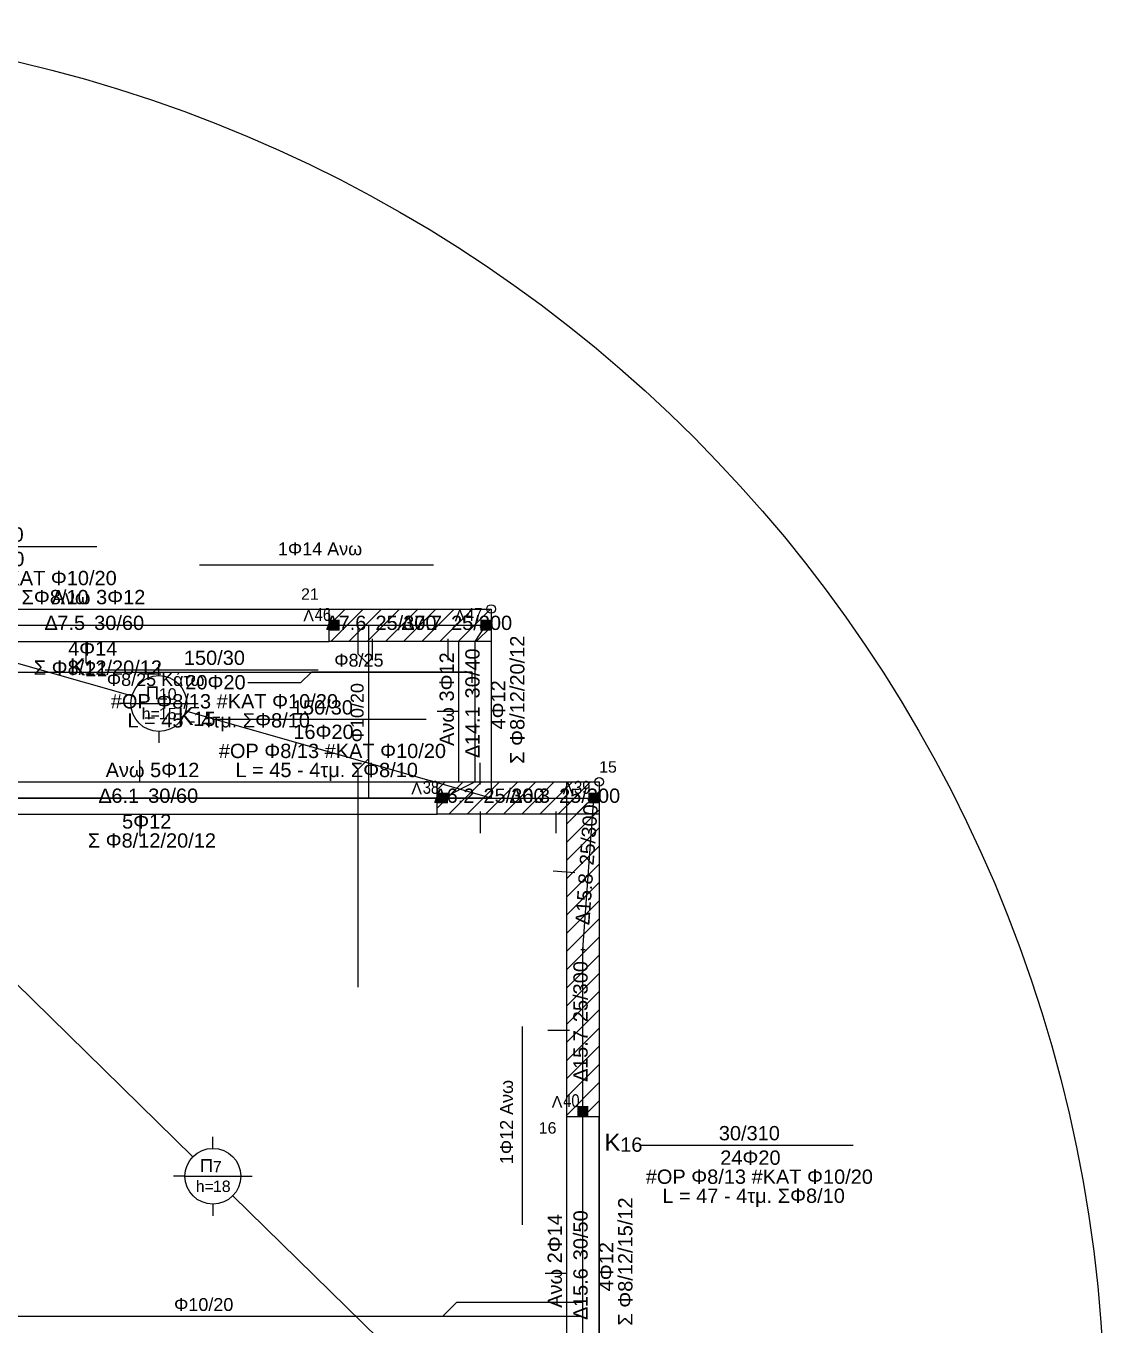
# Model space of a CAD drawing. Extents: x -5.6 to 20.4, y -25.1 to 0.9.
# Drawn here: x 10.4 to 20.38, y -11.14 to 0.9 of the extents above; entities that cross this region are included whole.
import ezdxf

# ---------------------------------------------------------------- set-up
doc = ezdxf.new("R2010")
doc.units = 0
doc.layers.get('0').update_dxf_attribs({"linetype": 'CONTINUOUS'})
for name, color, linetype in [('BEAM', 7, 'CONTINUOUS'), ('BEAM_NAME_BETON_UPPERSTRUCT', 3, 'CONTINUOUS'), ('BEAM_POLY_BETON_UPPERSTRUCT', 4, 'CONTINUOUS'), ('BEAM_PREFIX_NAME_BETON', 4, 'CONTINUOUS'), ('BEAM_STATIC_UPPERSTRUCT', 5, 'CONTINUOUS'), ('BEAMBAR', 7, 'CONTINUOUS'), ('BEAMBAR_LINE', 6, 'CONTINUOUS'), ('BEAMBAR_NAME', 3, 'CONTINUOUS'), ('COLUMN', 7, 'CONTINUOUS'), ('COLUMN_FILLING', 5, 'CONTINUOUS'), ('COLUMN_FIXED_POINT', 1, 'CONTINUOUS'), ('COLUMN_NAME_BETON', 3, 'CONTINUOUS'), ('COLUMN_POLY', 1, 'CONTINUOUS'), ('COLUMN_PREFIX_NAME_BETON', 4, 'CONTINUOUS'), ('FREENODE', 7, 'CONTINUOUS'), ('FREENODE_NAME', 5, 'CONTINUOUS'), ('FREENODE_POLY', 5, 'CONTINUOUS'), ('FREENODE_PREFIX_NAME', 3, 'CONTINUOUS'), ('SLAB', 7, 'CONTINUOUS'), ('SLAB_CENTER', 4, 'CONTINUOUS'), ('SLAB_NAME', 3, 'CONTINUOUS'), ('SLAB_POLY', 4, 'CONTINUOUS'), ('SLAB_PREFIX_NAME', 4, 'CONTINUOUS'), ('SLABBAR', 7, 'CONTINUOUS'), ('SLABBAR_LINE', 6, 'CONTINUOUS'), ('SLABBAR_NAME', 3, 'CONTINUOUS')]:
    doc.layers.add(name, color=color, linetype=linetype)
doc.styles.add('BEAM_NAME_BETON_UPPERSTRUCT', font='Arial.ttf')
doc.styles.add('BEAM_PREFIX_NAME_BETON', font='Arial.ttf')
doc.styles.add('BEAMBAR_NAME', font='Arial.ttf')
doc.styles.add('COLUMN_NAME_BETON', font='Arial.ttf')
doc.styles.add('COLUMN_PREFIX_NAME_BETON', font='Arial.ttf')
doc.styles.add('FREENODE_NAME', font='Arial Narrow.ttf')
doc.styles.add('FREENODE_PREFIX_NAME', font='Arial.ttf')
doc.styles.add('SLAB_NAME', font='Arial.ttf')
doc.styles.add('SLAB_PREFIX_NAME', font='Arial.ttf')
doc.styles.add('SLABBAR_NAME', font='Arial.ttf')
pattern_1 = [(45, (0, 0), (-0.168379802270047, 0.168379802270047), []), (45, (0.16837980294, 0), (-0.168379802270047, 0.168379802270047), [0, 0])]

# ---------------------------------------------------------------- blocks, each defined once
blk = doc.blocks.new('SLAB3')
at = {"layer": 'SLAB_CENTER'}
for p, q in [((8.55000000000006, -4.49999999999995), (11.3766754329945, -5.30433853784394)), ((11.625, -5.116817636519249), (11.625, -5.00987499999999)), ((11.3668176365193, -5.37499999999999), (11.259875, -5.37499999999999)), ((11.3668176365193, -5.37499999999999), (11.8831823634808, -5.37499999999999)), ((11.8831823634808, -5.37499999999999), (11.990125, -5.37499999999999)), ((14.7, -6.250000000000018), (11.8733245670055, -5.44566146215603)), ((11.625, -5.633182363480718), (11.625, -5.740124999999981))]:
    blk.add_line(p, q, dxfattribs=at)
blk.add_circle((11.625, -5.37499999999999), 0.258182363480739, dxfattribs=at)
at = {"layer": 'SLAB_POLY'}
for p, q in [((8.55000000000006, -4.49999999999995), (14.7, -4.49999999999995)), ((8.55000000000006, -6.250000000000018), (8.55000000000006, -4.49999999999995)), ((14.7, -4.49999999999995), (14.7, -6.250000000000018)), ((14.7, -6.250000000000018), (8.55000000000006, -6.250000000000018))]:
    blk.add_line(p, q, dxfattribs=at)
at = {"layer": 'SLAB_NAME', "char_height": 0.105833, "width": 0.4233330000000001, "attachment_point": 1, "style": 'SLAB_NAME'}
for s, insert in [('{\\f|b0|i0;10}', (11.625, -5.23388888888888)), ('{\\f|b0|i0;h=}', (11.46625, -5.41499999999999)), ('{\\f|b0|i0;15}', (11.625, -5.41499999999999))]:
    blk.add_mtext(s, dxfattribs=dict(at, insert=insert))
at = {"layer": 'SLAB_PREFIX_NAME', "insert": (11.5059375, -5.21624999999999), "char_height": 0.119063, "width": 0.3175, "attachment_point": 1, "style": 'SLAB_PREFIX_NAME'}
blk.add_mtext('{\\f|b0|i0;Π}', dxfattribs=at)
blk = doc.blocks.new('SLAB6')
at = {"layer": 'SLAB_CENTER'}
for p, q in [((8.55000000000006, -6.250000000000018), (11.9405125740751, -9.56938293965388)), ((12.125, -9.49181763651927), (12.125, -9.38487500000001)), ((11.8668176365193, -9.750000000000009), (11.759875, -9.750000000000009)), ((11.8668176365193, -9.750000000000009), (12.3831823634808, -9.750000000000009)), ((12.3831823634808, -9.750000000000009), (12.490125, -9.750000000000009)), ((15.7, -13.25), (12.309487425925, -9.93061706034614)), ((12.125, -10.0081823634807), (12.125, -10.115125))]:
    blk.add_line(p, q, dxfattribs=at)
blk.add_circle((12.125, -9.750000000000009), 0.258182363480737, dxfattribs=at)
at = {"layer": 'SLAB_POLY'}
for p, q in [((8.55000000000006, -6.250000000000018), (15.7, -6.250000000000018)), ((8.55000000000006, -13.25), (8.55000000000006, -6.250000000000018)), ((15.7, -6.250000000000018), (15.7, -13.25)), ((15.7, -13.25), (8.55000000000006, -13.25))]:
    blk.add_line(p, q, dxfattribs=at)
at = {"layer": 'SLAB_NAME', "char_height": 0.105833, "attachment_point": 1, "style": 'SLAB_NAME'}
for s, insert, width in [('{\\f|b0|i0;7}', (12.125, -9.60888888888891), 0.211667), ('{\\f|b0|i0;h=}', (11.96625, -9.790000000000019), 0.4233330000000001), ('{\\f|b0|i0;18}', (12.125, -9.790000000000019), 0.4233330000000001)]:
    blk.add_mtext(s, dxfattribs=dict(at, insert=insert, width=width))
at = {"layer": 'SLAB_PREFIX_NAME', "insert": (12.0059375, -9.591250000000018), "char_height": 0.119062, "width": 0.3175, "attachment_point": 1, "style": 'SLAB_PREFIX_NAME'}
blk.add_mtext('{\\f|b0|i0;Π}', dxfattribs=at)
blk = doc.blocks.new('COLUMN1')
at = {"layer": 'COLUMN_FILLING'}
h = blk.add_hatch(dxfattribs=at)
h.set_pattern_fill('SACNCR', color=256, scale=0.1, style=0)
h.set_pattern_definition(pattern_1)
h.paths.add_polyline_path([(13.2, -4.500000000000019), (14.7, -4.500000000000019), (14.7, -4.800000000000019), (13.2, -4.800000000000019)])
at = {"layer": 'COLUMN_FIXED_POINT'}
blk.add_circle((14.7, -4.500000000000019), 0.0399999999999991, dxfattribs=at)
at = {"layer": 'COLUMN_POLY'}
for p, q in [((13.2, -4.500000000000019), (14.7, -4.500000000000019)), ((13.2, -4.800000000000019), (13.2, -4.500000000000019)), ((14.7, -4.500000000000019), (14.7, -4.800000000000019)), ((13.93, -4.65000000000003), (13.97, -4.65000000000003)), ((13.95, -4.63000000000003), (13.95, -4.67000000000003)), ((14.7, -4.800000000000019), (13.2, -4.800000000000019))]:
    blk.add_line(p, q, dxfattribs=at)
at = {"layer": 'COLUMN_NAME_BETON', "insert": (12.94125, -4.30888888888892), "char_height": 0.105833, "width": 0.4233330000000001, "attachment_point": 1, "style": 'COLUMN_NAME_BETON'}
blk.add_mtext('{\\f|b0|i0;21}', dxfattribs=at)
blk = doc.blocks.new('COLUMN_TEXT1')
at = {"layer": 'COLUMN_NAME_BETON'}
blk.add_line((11.1288541666667, -5.0616666666667), (13.1, -5.0616666666667), dxfattribs=at)
at = {"layer": 'COLUMN_NAME_BETON', "char_height": 0.132292, "attachment_point": 1, "style": 'COLUMN_NAME_BETON'}
for s, insert, width in [('{\\f|b0|i0;150/30}', (11.8564583333333, -4.885277777777809), 1.375829999999999), ('{\\f|b0|i0;21}', (10.9436458333333, -4.991111111111139), 0.4938890000000001), ('{\\f|b0|i0;20Φ20}', (11.8696875, -5.1116666666667), 1.305279999999999), ('{\\f|b0|i0; #ΟΡ Φ8/13 #ΚΑΤ Φ10/20}', (11.1288541666667, -5.288055555555589), 5.25639), ('{\\f|b0|i0;L = 45 - 4τμ. ΣΦ8/10}', (11.33390625, -5.464444444444479), 4.16278)]:
    blk.add_mtext(s, dxfattribs=dict(at, insert=insert, width=width))
at = {"layer": 'COLUMN_PREFIX_NAME_BETON', "insert": (10.798125, -4.95583333333336), "char_height": 0.15875, "width": 0.388056, "attachment_point": 1, "style": 'COLUMN_PREFIX_NAME_BETON'}
blk.add_mtext('{\\f|b0|i0;K}', dxfattribs=at)
blk = doc.blocks.new('COLUMN_TEXT2')
at = {"layer": 'COLUMN_NAME_BETON'}
blk.add_line((9.08072916666667, -3.920833333333339), (11.051875, -3.920833333333339), dxfattribs=at)
at = {"layer": 'COLUMN_NAME_BETON', "char_height": 0.132292, "attachment_point": 1, "style": 'COLUMN_NAME_BETON'}
for s, insert, width in [('{\\f|b0|i0;20}', (8.89552083333333, -3.850277777777789), 0.4938890000000001), ('{\\f|b0|i0;30/190}', (9.80833333333333, -3.74444444444445), 1.375829999999999), ('{\\f|b0|i0;20Φ20}', (9.8215625, -3.970833333333339), 1.305279999999999), ('{\\f|b0|i0; #ΟΡ Φ8/13 #ΚΑΤ Φ10/20}', (9.08072916666667, -4.14722222222223), 5.25639), ('{\\f|b0|i0;L = 45 - 4τμ. ΣΦ8/10}', (9.28578125, -4.323611111111119), 4.16278)]:
    blk.add_mtext(s, dxfattribs=dict(at, insert=insert, width=width))
at = {"layer": 'COLUMN_PREFIX_NAME_BETON', "insert": (8.75, -3.815000000000009), "char_height": 0.15875, "width": 0.388056, "attachment_point": 1, "style": 'COLUMN_PREFIX_NAME_BETON'}
blk.add_mtext('{\\f|b0|i0;K}', dxfattribs=at)
blk = doc.blocks.new('COLUMN6')
at = {"layer": 'COLUMN_FILLING'}
h = blk.add_hatch(dxfattribs=at)
h.set_pattern_fill('SACNCR', color=256, scale=0.1, style=0)
h.set_pattern_definition(pattern_1)
h.paths.add_polyline_path([(15.4, -6.100000000000019), (15.7, -6.100000000000019), (15.7, -9.200000000000019), (15.4, -9.200000000000019)])
at = {"layer": 'COLUMN_FIXED_POINT'}
blk.add_circle((15.7, -6.100000000000019), 0.0399999999999991, dxfattribs=at)
at = {"layer": 'COLUMN_POLY'}
for p, q in [((15.4, -6.100000000000019), (15.7, -6.100000000000019)), ((15.4, -9.200000000000019), (15.4, -6.100000000000019)), ((15.7, -6.100000000000019), (15.7, -9.200000000000019)), ((15.53, -7.650000000000019), (15.57, -7.650000000000019)), ((15.55, -7.630000000000019), (15.55, -7.670000000000019)), ((15.7, -9.200000000000019), (15.4, -9.200000000000019))]:
    blk.add_line(p, q, dxfattribs=at)
at = {"layer": 'COLUMN_NAME_BETON', "insert": (15.14125, -9.25000000000002), "char_height": 0.105833, "width": 0.4233330000000001, "attachment_point": 1, "style": 'COLUMN_NAME_BETON'}
blk.add_mtext('{\\f|b0|i0;16}', dxfattribs=at)
blk = doc.blocks.new('COLUMN_TEXT6')
at = {"layer": 'COLUMN_NAME_BETON'}
blk.add_line((16.0807291666667, -9.461666666666689), (18.051875, -9.461666666666689), dxfattribs=at)
at = {"layer": 'COLUMN_NAME_BETON', "char_height": 0.132292, "attachment_point": 1, "style": 'COLUMN_NAME_BETON'}
for s, insert, width in [('{\\f|b0|i0;30/310}', (16.8083333333333, -9.2852777777778), 1.375829999999999), ('{\\f|b0|i0;16}', (15.8955208333333, -9.391111111111131), 0.4938890000000001), ('{\\f|b0|i0;24Φ20}', (16.8215625, -9.51166666666669), 1.305279999999999), ('{\\f|b0|i0; #ΟΡ Φ8/13 #ΚΑΤ Φ10/20}', (16.0807291666667, -9.68805555555558), 5.25639), ('{\\f|b0|i0;L = 47 - 4τμ. ΣΦ8/10}', (16.28578125, -9.86444444444446), 4.16278)]:
    blk.add_mtext(s, dxfattribs=dict(at, insert=insert, width=width))
at = {"layer": 'COLUMN_PREFIX_NAME_BETON', "insert": (15.75, -9.355833333333347), "char_height": 0.15875, "width": 0.388056, "attachment_point": 1, "style": 'COLUMN_PREFIX_NAME_BETON'}
blk.add_mtext('{\\f|b0|i0;K}', dxfattribs=at)
blk = doc.blocks.new('COLUMN7')
at = {"layer": 'COLUMN_FILLING'}
h = blk.add_hatch(dxfattribs=at)
h.set_pattern_fill('SACNCR', color=256, scale=0.1, style=0)
h.set_pattern_definition(pattern_1)
h.paths.add_polyline_path([(14.2000000000003, -6.100000000000009), (15.7000000000003, -6.100000000000009), (15.7000000000003, -6.400000000000009), (14.2000000000003, -6.400000000000009)])
at = {"layer": 'COLUMN_FIXED_POINT'}
blk.add_circle((15.7000000000003, -6.100000000000009), 0.0399999999999991, dxfattribs=at)
at = {"layer": 'COLUMN_POLY'}
for p, q in [((14.2000000000003, -6.100000000000009), (15.7000000000003, -6.100000000000009)), ((14.2000000000003, -6.400000000000009), (14.2000000000003, -6.100000000000009)), ((15.7000000000003, -6.100000000000009), (15.7000000000003, -6.400000000000009)), ((14.9300000000003, -6.250000000000018), (14.9700000000003, -6.250000000000018)), ((14.9500000000003, -6.230000000000019), (14.9500000000003, -6.270000000000019)), ((15.7000000000003, -6.400000000000009), (14.2000000000003, -6.400000000000009))]:
    blk.add_line(p, q, dxfattribs=at)
at = {"layer": 'COLUMN_NAME_BETON', "insert": (15.7000000000003, -5.9088888888889), "char_height": 0.105833, "width": 0.4233330000000001, "attachment_point": 1, "style": 'COLUMN_NAME_BETON'}
blk.add_mtext('{\\f|b0|i0;15}', dxfattribs=at)
blk = doc.blocks.new('COLUMN_TEXT7')
at = {"layer": 'COLUMN_NAME_BETON'}
blk.add_line((12.128854166667, -5.520833333333339), (14.1000000000003, -5.520833333333339), dxfattribs=at)
at = {"layer": 'COLUMN_NAME_BETON', "char_height": 0.132292, "attachment_point": 1, "style": 'COLUMN_NAME_BETON'}
for s, insert, width in [('{\\f|b0|i0;150/30}', (12.8564583333336, -5.34444444444446), 1.375829999999999), ('{\\f|b0|i0;15}', (11.9436458333336, -5.450277777777789), 0.4938890000000001), ('{\\f|b0|i0;16Φ20}', (12.8696875000003, -5.570833333333339), 1.305279999999999), ('{\\f|b0|i0; #ΟΡ Φ8/13 #ΚΑΤ Φ10/20}', (12.128854166667, -5.74722222222223), 5.25639), ('{\\f|b0|i0;L = 45 - 4τμ. ΣΦ8/10}', (12.3339062500003, -5.923611111111119), 4.16278)]:
    blk.add_mtext(s, dxfattribs=dict(at, insert=insert, width=width))
at = {"layer": 'COLUMN_PREFIX_NAME_BETON', "insert": (11.7981250000003, -5.415000000000009), "char_height": 0.15875, "width": 0.388056, "attachment_point": 1, "style": 'COLUMN_PREFIX_NAME_BETON'}
blk.add_mtext('{\\f|b0|i0;K}', dxfattribs=at)
blk = doc.blocks.new('BEAM3')
at = {"layer": 'BEAM_POLY_BETON_UPPERSTRUCT'}
blk.add_line((15.4753176625213, -6.941094118751499), (15.2758259225552, -6.92684470875388), dxfattribs=at)
at = {"layer": 'BEAM_STATIC_UPPERSTRUCT'}
blk.add_line((15.55, -7.650000000000019), (15.6500000000003, -6.250000000000009), dxfattribs=at)
blk = doc.blocks.new('BEAM_TEXT3')
at = {"layer": 'BEAM_NAME_BETON_UPPERSTRUCT', "char_height": 0.132292, "attachment_point": 1, "rotation": 85.914, "style": 'BEAM_NAME_BETON_UPPERSTRUCT'}
for s, insert, width in [('{\\f|b0|i0;  25/300}', (15.5101446059147, -6.97010750077437), 1.658059999999999), ('{\\f|b0|i0;15.8}', (15.4865811284446, -7.2999961853538), 0.881944)]:
    blk.add_mtext(s, dxfattribs=dict(at, insert=insert, width=width))
at = {"layer": 'BEAM_PREFIX_NAME_BETON', "insert": (15.4780982765554, -7.4187561118024), "char_height": 0.132292, "width": 0.3175, "attachment_point": 1, "rotation": 85.914, "style": 'BEAM_PREFIX_NAME_BETON'}
blk.add_mtext('{\\f|b0|i0;Δ}', dxfattribs=at)
blk = doc.blocks.new('BEAM4')
at = {"layer": 'BEAM_POLY_BETON_UPPERSTRUCT'}
blk.add_line((15.425, -8.400000000000018), (15.225, -8.400000000000018), dxfattribs=at)
at = {"layer": 'BEAM_STATIC_UPPERSTRUCT'}
blk.add_line((15.55, -9.150000000000018), (15.55, -7.650000000000019), dxfattribs=at)
blk = doc.blocks.new('BEAM_TEXT4')
at = {"layer": 'BEAM_NAME_BETON_UPPERSTRUCT', "char_height": 0.132292, "attachment_point": 1, "rotation": 90.00000000000001, "style": 'BEAM_NAME_BETON_UPPERSTRUCT'}
for s, insert, width in [('{\\f|b0|i0;  25/300}', (15.4618055555556, -8.426458333333349), 1.658059999999999), ('{\\f|b0|i0;15.7}', (15.4618055555556, -8.757187500000018), 0.881944)]:
    blk.add_mtext(s, dxfattribs=dict(at, insert=insert, width=width))
at = {"layer": 'BEAM_PREFIX_NAME_BETON', "insert": (15.4618055555556, -8.876250000000018), "char_height": 0.132292, "width": 0.3175, "attachment_point": 1, "rotation": 90.00000000000001, "style": 'BEAM_PREFIX_NAME_BETON'}
blk.add_mtext('{\\f|b0|i0;Δ}', dxfattribs=at)
blk = doc.blocks.new('BEAM5')
at = {"layer": 'BEAM_POLY_BETON_UPPERSTRUCT'}
for p, q in [((15.4000000000003, -12.1), (15.4000000000003, -9.200000000000019)), ((15.7000000000003, -12.1), (15.7000000000003, -9.200000000000019)), ((15.4000000000003, -10.65), (15.2000000000003, -10.65))]:
    blk.add_line(p, q, dxfattribs=at)
at = {"layer": 'BEAM_STATIC_UPPERSTRUCT'}
for p, q in [((15.55, -9.150000000000018), (15.55, -9.200000000000019)), ((15.55, -12.1), (15.55, -9.200000000000019)), ((15.55, -12.15), (15.55, -12.1))]:
    blk.add_line(p, q, dxfattribs=at)
blk = doc.blocks.new('BEAM_TEXT5')
at = {"layer": 'BEAM_NAME_BETON_UPPERSTRUCT', "char_height": 0.132292, "attachment_point": 1, "rotation": 90.00000000000001, "style": 'BEAM_NAME_BETON_UPPERSTRUCT'}
for s, insert, width in [('{\\f|b0|i0;Σ Φ8/12/15/12}', (15.8763888888892, -11.1328645833333), 2.89278), ('{\\f|b0|i0;Ανω 2Φ14}', (15.2236111111114, -10.9675), 2.010829999999999), ('{\\f|b0|i0;  30/50}', (15.4618055555559, -10.63015625), 1.41111), ('{\\f|b0|i0;4Φ12 }', (15.7000000000003, -10.8153645833333), 1.19944), ('{\\f|b0|i0;15.6}', (15.4618055555559, -10.9608854166667), 0.881944)]:
    blk.add_mtext(s, dxfattribs=dict(at, insert=insert, width=width))
at = {"layer": 'BEAM_PREFIX_NAME_BETON', "insert": (15.4618055555559, -11.0799479166667), "char_height": 0.132292, "width": 0.3175, "attachment_point": 1, "rotation": 90.00000000000001, "style": 'BEAM_PREFIX_NAME_BETON'}
blk.add_mtext('{\\f|b0|i0;Δ}', dxfattribs=at)
blk = doc.blocks.new('BEAM11')
at = {"layer": 'BEAM_POLY_BETON_UPPERSTRUCT'}
for p, q in [((14.4, -4.800000000000019), (14.4, -6.100000000000009)), ((14.7, -4.800000000000019), (14.7, -6.100000000000009)), ((14.4, -5.450000000000018), (14.2, -5.450000000000018))]:
    blk.add_line(p, q, dxfattribs=at)
at = {"layer": 'BEAM_STATIC_UPPERSTRUCT'}
for p, q in [((14.65, -4.65000000000003), (14.55, -4.80000000000003)), ((14.55, -4.80000000000003), (14.5500000000003, -6.100000000000009)), ((14.2500000000003, -6.250000000000009), (14.5500000000003, -6.100000000000009))]:
    blk.add_line(p, q, dxfattribs=at)
blk = doc.blocks.new('BEAM_TEXT11')
at = {"layer": 'BEAM_NAME_BETON_UPPERSTRUCT', "char_height": 0.132292, "attachment_point": 1, "rotation": 90.00000000000001, "style": 'BEAM_NAME_BETON_UPPERSTRUCT'}
for s, insert, width in [('{\\f|b0|i0;Σ Φ8/12/20/12}', (14.8763888888889, -5.932864583333349), 2.89278), ('{\\f|b0|i0;Ανω 3Φ12}', (14.2236111111111, -5.767500000000018), 2.010829999999999), ('{\\f|b0|i0;  30/40}', (14.46180555555559, -5.430156250000019), 1.41111), ('{\\f|b0|i0;4Φ12 }', (14.7, -5.615364583333349), 1.19944), ('{\\f|b0|i0;14.1}', (14.46180555555559, -5.76088541666669), 0.881944)]:
    blk.add_mtext(s, dxfattribs=dict(at, insert=insert, width=width))
at = {"layer": 'BEAM_PREFIX_NAME_BETON', "insert": (14.46180555555559, -5.879947916666689), "char_height": 0.132292, "width": 0.3175, "attachment_point": 1, "rotation": 90.00000000000001, "style": 'BEAM_PREFIX_NAME_BETON'}
blk.add_mtext('{\\f|b0|i0;Δ}', dxfattribs=at)
blk = doc.blocks.new('BEAM30')
at = {"layer": 'BEAM_POLY_BETON_UPPERSTRUCT'}
blk.add_line((14.3, -4.77500000000003), (14.3, -4.97500000000003), dxfattribs=at)
at = {"layer": 'BEAM_STATIC_UPPERSTRUCT'}
blk.add_line((13.95, -4.65000000000003), (14.65, -4.65000000000003), dxfattribs=at)
blk = doc.blocks.new('BEAM_TEXT30')
at = {"layer": 'BEAM_NAME_BETON_UPPERSTRUCT', "char_height": 0.132292, "attachment_point": 1, "style": 'BEAM_NAME_BETON_UPPERSTRUCT'}
for s, insert, width in [('{\\f|b0|i0;7.7}', (13.9891145833333, -4.561805555555589), 0.635), ('{\\f|b0|i0;  25/300}', (14.2272395833333, -4.561805555555589), 1.658059999999999)]:
    blk.add_mtext(s, dxfattribs=dict(at, insert=insert, width=width))
at = {"layer": 'BEAM_PREFIX_NAME_BETON', "insert": (13.8700520833333, -4.561805555555589), "char_height": 0.132292, "width": 0.3175, "attachment_point": 1, "style": 'BEAM_PREFIX_NAME_BETON'}
blk.add_mtext('{\\f|b0|i0;Δ}', dxfattribs=at)
blk = doc.blocks.new('BEAM31')
at = {"layer": 'BEAM_POLY_BETON_UPPERSTRUCT'}
blk.add_line((13.6, -4.77500000000003), (13.6, -4.97500000000003), dxfattribs=at)
at = {"layer": 'BEAM_STATIC_UPPERSTRUCT'}
blk.add_line((13.25, -4.65000000000003), (13.95, -4.65000000000003), dxfattribs=at)
blk = doc.blocks.new('BEAM_TEXT31')
at = {"layer": 'BEAM_NAME_BETON_UPPERSTRUCT', "char_height": 0.132292, "attachment_point": 1, "style": 'BEAM_NAME_BETON_UPPERSTRUCT'}
for s, insert, width in [('{\\f|b0|i0;7.6}', (13.2891145833333, -4.561805555555589), 0.635), ('{\\f|b0|i0;  25/300}', (13.5272395833333, -4.561805555555589), 1.658059999999999)]:
    blk.add_mtext(s, dxfattribs=dict(at, insert=insert, width=width))
at = {"layer": 'BEAM_PREFIX_NAME_BETON', "insert": (13.1700520833333, -4.561805555555589), "char_height": 0.132292, "width": 0.3175, "attachment_point": 1, "style": 'BEAM_PREFIX_NAME_BETON'}
blk.add_mtext('{\\f|b0|i0;Δ}', dxfattribs=at)
blk = doc.blocks.new('BEAM32')
at = {"layer": 'BEAM_POLY_BETON_UPPERSTRUCT'}
for p, q in [((8.7, -4.49999999999995), (13.2, -4.49999999999995)), ((8.7, -4.79999999999995), (13.2, -4.79999999999995)), ((10.95, -4.79999999999995), (10.95, -4.99999999999995))]:
    blk.add_line(p, q, dxfattribs=at)
at = {"layer": 'BEAM_STATIC_UPPERSTRUCT'}
for p, q in [((8.65, -4.650000000000009), (8.7, -4.650000000000009)), ((8.7, -4.650000000000009), (13.2, -4.65000000000003)), ((13.25, -4.65000000000003), (13.2, -4.65000000000003))]:
    blk.add_line(p, q, dxfattribs=at)
blk = doc.blocks.new('BEAM_TEXT32')
at = {"layer": 'BEAM_NAME_BETON_UPPERSTRUCT', "char_height": 0.132292, "attachment_point": 1, "style": 'BEAM_NAME_BETON_UPPERSTRUCT'}
for s, insert, width in [('{\\f|b0|i0;Ανω 3Φ12}', (10.6325, -4.323611111111059), 2.010829999999999), ('{\\f|b0|i0;7.5}', (10.6854166666667, -4.561805555555509), 0.635), ('{\\f|b0|i0;  30/60}', (10.9235416666667, -4.561805555555509), 1.41111), ('{\\f|b0|i0;4Φ14 }', (10.7846354166667, -4.79999999999995), 1.19944), ('{\\f|b0|i0;Σ Φ8/12/20/12}', (10.4671354166667, -4.976388888888839), 2.89278)]:
    blk.add_mtext(s, dxfattribs=dict(at, insert=insert, width=width))
at = {"layer": 'BEAM_PREFIX_NAME_BETON', "insert": (10.5663541666667, -4.561805555555509), "char_height": 0.132292, "width": 0.3175, "attachment_point": 1, "style": 'BEAM_PREFIX_NAME_BETON'}
blk.add_mtext('{\\f|b0|i0;Δ}', dxfattribs=at)
blk = doc.blocks.new('BEAM37')
at = {"layer": 'BEAM_POLY_BETON_UPPERSTRUCT'}
blk.add_line((15.3000000000003, -6.375000000000018), (15.3000000000003, -6.575000000000018), dxfattribs=at)
at = {"layer": 'BEAM_STATIC_UPPERSTRUCT'}
blk.add_line((14.9500000000003, -6.250000000000018), (15.6500000000003, -6.250000000000009), dxfattribs=at)
blk = doc.blocks.new('BEAM_TEXT37')
at = {"layer": 'BEAM_NAME_BETON_UPPERSTRUCT', "char_height": 0.132292, "attachment_point": 1, "style": 'BEAM_NAME_BETON_UPPERSTRUCT'}
for s, insert, width in [('{\\f|b0|i0;6.3}', (14.9891145833336, -6.161805555555569), 0.635), ('{\\f|b0|i0;  25/300}', (15.2272395833336, -6.161805555555569), 1.658059999999999)]:
    blk.add_mtext(s, dxfattribs=dict(at, insert=insert, width=width))
at = {"layer": 'BEAM_PREFIX_NAME_BETON', "insert": (14.8700520833336, -6.161805555555569), "char_height": 0.132292, "width": 0.3175, "attachment_point": 1, "style": 'BEAM_PREFIX_NAME_BETON'}
blk.add_mtext('{\\f|b0|i0;Δ}', dxfattribs=at)
blk = doc.blocks.new('BEAM38')
at = {"layer": 'BEAM_POLY_BETON_UPPERSTRUCT'}
for p, q in [((14.6000000000003, -6.125000000000018), (14.6000000000003, -5.925000000000009)), ((14.6000000000003, -6.375000000000018), (14.6000000000003, -6.575000000000018))]:
    blk.add_line(p, q, dxfattribs=at)
at = {"layer": 'BEAM_STATIC_UPPERSTRUCT'}
blk.add_line((14.2500000000003, -6.250000000000009), (14.9500000000003, -6.250000000000018), dxfattribs=at)
blk = doc.blocks.new('BEAM_TEXT38')
at = {"layer": 'BEAM_NAME_BETON_UPPERSTRUCT', "char_height": 0.132292, "attachment_point": 1, "style": 'BEAM_NAME_BETON_UPPERSTRUCT'}
for s, insert, width in [('{\\f|b0|i0;6.2}', (14.2891145833336, -6.161805555555569), 0.635), ('{\\f|b0|i0;  25/300}', (14.5272395833336, -6.161805555555569), 1.658059999999999)]:
    blk.add_mtext(s, dxfattribs=dict(at, insert=insert, width=width))
at = {"layer": 'BEAM_PREFIX_NAME_BETON', "insert": (14.1700520833336, -6.161805555555569), "char_height": 0.132292, "width": 0.3175, "attachment_point": 1, "style": 'BEAM_PREFIX_NAME_BETON'}
blk.add_mtext('{\\f|b0|i0;Δ}', dxfattribs=at)
blk = doc.blocks.new('BEAM39')
at = {"layer": 'BEAM_POLY_BETON_UPPERSTRUCT'}
for p, q in [((11.4500000000001, -6.100000000000009), (11.4500000000001, -5.900000000000009)), ((8.7, -6.100000000000009), (14.2000000000003, -6.100000000000009)), ((8.7, -6.400000000000009), (14.2000000000003, -6.400000000000009)), ((11.4500000000001, -6.400000000000009), (11.4500000000001, -6.600000000000009))]:
    blk.add_line(p, q, dxfattribs=at)
at = {"layer": 'BEAM_STATIC_UPPERSTRUCT'}
for p, q in [((8.55, -6.350000000000009), (8.7, -6.250000000000009)), ((8.7, -6.250000000000009), (14.2000000000003, -6.250000000000009)), ((14.2500000000003, -6.250000000000009), (14.2000000000003, -6.250000000000009))]:
    blk.add_line(p, q, dxfattribs=at)
blk = doc.blocks.new('BEAM_TEXT39')
at = {"layer": 'BEAM_NAME_BETON_UPPERSTRUCT', "char_height": 0.132292, "attachment_point": 1, "style": 'BEAM_NAME_BETON_UPPERSTRUCT'}
for s, insert, width in [('{\\f|b0|i0;Ανω 5Φ12}', (11.1325000000001, -5.923611111111119), 2.010829999999999), ('{\\f|b0|i0;6.1}', (11.1854166666668, -6.161805555555569), 0.635), ('{\\f|b0|i0;  30/60}', (11.4235416666668, -6.161805555555569), 1.41111), ('{\\f|b0|i0;5Φ12 }', (11.2846354166668, -6.400000000000009), 1.19944), ('{\\f|b0|i0;Σ Φ8/12/20/12}', (10.9671354166668, -6.576388888888899), 2.89278)]:
    blk.add_mtext(s, dxfattribs=dict(at, insert=insert, width=width))
at = {"layer": 'BEAM_PREFIX_NAME_BETON', "insert": (11.0663541666668, -6.161805555555569), "char_height": 0.132292, "width": 0.3175, "attachment_point": 1, "style": 'BEAM_PREFIX_NAME_BETON'}
blk.add_mtext('{\\f|b0|i0;Δ}', dxfattribs=at)
blk = doc.blocks.new('FREENODE1')
at = {"layer": 'FREENODE_POLY'}
blk.add_hatch(color=256, dxfattribs=at).paths.add_polyline_path([(14.6, -4.60000000000003), (14.7, -4.60000000000003), (14.7, -4.70000000000003), (14.6, -4.70000000000003)])
for p, q in [((14.63, -4.65000000000003), (14.67, -4.65000000000003)), ((14.65, -4.63000000000003), (14.65, -4.67000000000003))]:
    blk.add_line(p, q, dxfattribs=at)
at = {"layer": 'FREENODE_NAME', "insert": (14.4677083333333, -4.49125000000003), "char_height": 0.119063, "width": 0.352778, "attachment_point": 1, "style": 'FREENODE_NAME'}
blk.add_mtext('{\\f|b0|i1;47}', dxfattribs=at)
at = {"layer": 'FREENODE_PREFIX_NAME', "insert": (14.361875, -4.508888888888919), "char_height": 0.105833, "width": 0.282222, "attachment_point": 1, "style": 'FREENODE_PREFIX_NAME'}
blk.add_mtext('{\\f|b0|i0;Λ}', dxfattribs=at)
blk = doc.blocks.new('FREENODE2')
at = {"layer": 'FREENODE_POLY'}
blk.add_hatch(color=256, dxfattribs=at).paths.add_polyline_path([(13.2, -4.60000000000003), (13.3, -4.60000000000003), (13.3, -4.70000000000003), (13.2, -4.70000000000003)])
for p, q in [((13.23, -4.65000000000003), (13.27, -4.65000000000003)), ((13.25, -4.63000000000003), (13.25, -4.67000000000003))]:
    blk.add_line(p, q, dxfattribs=at)
at = {"layer": 'FREENODE_NAME', "insert": (13.0677083333333, -4.49125000000003), "char_height": 0.119063, "width": 0.352778, "attachment_point": 1, "style": 'FREENODE_NAME'}
blk.add_mtext('{\\f|b0|i1;46}', dxfattribs=at)
at = {"layer": 'FREENODE_PREFIX_NAME', "insert": (12.961875, -4.508888888888919), "char_height": 0.105833, "width": 0.282222, "attachment_point": 1, "style": 'FREENODE_PREFIX_NAME'}
blk.add_mtext('{\\f|b0|i0;Λ}', dxfattribs=at)
blk = doc.blocks.new('FREENODE8')
at = {"layer": 'FREENODE_POLY'}
blk.add_hatch(color=256, dxfattribs=at).paths.add_polyline_path([(15.5, -9.10000000000002), (15.6, -9.10000000000002), (15.6, -9.200000000000019), (15.5, -9.200000000000019)])
for p, q in [((15.55, -9.130000000000019), (15.55, -9.17000000000002)), ((15.53, -9.150000000000018), (15.57, -9.150000000000018))]:
    blk.add_line(p, q, dxfattribs=at)
at = {"layer": 'FREENODE_NAME', "insert": (15.3677083333333, -8.991250000000019), "char_height": 0.119062, "width": 0.352778, "attachment_point": 1, "style": 'FREENODE_NAME'}
blk.add_mtext('{\\f|b0|i1;40}', dxfattribs=at)
at = {"layer": 'FREENODE_PREFIX_NAME', "insert": (15.261875, -9.00888888888891), "char_height": 0.105833, "width": 0.282222, "attachment_point": 1, "style": 'FREENODE_PREFIX_NAME'}
blk.add_mtext('{\\f|b0|i0;Λ}', dxfattribs=at)
blk = doc.blocks.new('FREENODE9')
at = {"layer": 'FREENODE_POLY'}
blk.add_hatch(color=256, dxfattribs=at).paths.add_polyline_path([(15.6000000000003, -6.200000000000009), (15.7000000000003, -6.200000000000009), (15.7000000000003, -6.300000000000009), (15.6000000000003, -6.300000000000009)])
for p, q in [((15.6300000000003, -6.250000000000009), (15.6700000000003, -6.250000000000009)), ((15.6500000000003, -6.230000000000009), (15.6500000000003, -6.270000000000009))]:
    blk.add_line(p, q, dxfattribs=at)
at = {"layer": 'FREENODE_NAME', "insert": (15.4677083333336, -6.091250000000009), "char_height": 0.119063, "width": 0.352778, "attachment_point": 1, "style": 'FREENODE_NAME'}
blk.add_mtext('{\\f|b0|i1;39}', dxfattribs=at)
at = {"layer": 'FREENODE_PREFIX_NAME', "insert": (15.3618750000003, -6.1088888888889), "char_height": 0.105833, "width": 0.282222, "attachment_point": 1, "style": 'FREENODE_PREFIX_NAME'}
blk.add_mtext('{\\f|b0|i0;Λ}', dxfattribs=at)
blk = doc.blocks.new('FREENODE10')
at = {"layer": 'FREENODE_POLY'}
blk.add_hatch(color=256, dxfattribs=at).paths.add_polyline_path([(14.2000000000003, -6.200000000000009), (14.3000000000003, -6.200000000000009), (14.3000000000003, -6.300000000000009), (14.2000000000003, -6.300000000000009)])
for p, q in [((14.2300000000003, -6.250000000000009), (14.2700000000003, -6.250000000000009)), ((14.2500000000003, -6.230000000000009), (14.2500000000003, -6.270000000000009))]:
    blk.add_line(p, q, dxfattribs=at)
at = {"layer": 'FREENODE_NAME', "insert": (14.0677083333336, -6.091250000000009), "char_height": 0.119063, "width": 0.352778, "attachment_point": 1, "style": 'FREENODE_NAME'}
blk.add_mtext('{\\f|b0|i1;38}', dxfattribs=at)
at = {"layer": 'FREENODE_PREFIX_NAME', "insert": (13.9618750000003, -6.1088888888889), "char_height": 0.105833, "width": 0.282222, "attachment_point": 1, "style": 'FREENODE_PREFIX_NAME'}
blk.add_mtext('{\\f|b0|i0;Λ}', dxfattribs=at)
blk = doc.blocks.new('SLABBAR10')
at = {"layer": 'SLABBAR_LINE'}
for p, q in [((13.0364583333333, -5.083333333333309), (12.9364583333333, -5.183333333333309)), ((14.525, -5.083333333333309), (13.0364583333333, -5.083333333333309)), ((14.525, -5.183333333333309), (14.525, -5.083333333333309)), ((12.9364583333333, -5.183333333333309), (12.4484583333333, -5.183333333333309))]:
    blk.add_line(p, q, dxfattribs=at)
at = {"layer": 'SLABBAR_NAME', "insert": (13.2486041666667, -4.914583333333308), "char_height": 0.119063, "width": 1.27, "attachment_point": 1, "style": 'SLABBAR_NAME'}
blk.add_mtext('{\\f|b0|i0;Φ8/25 }', dxfattribs=at)
blk = doc.blocks.new('SLABBAR11')
at = {"layer": 'SLABBAR_LINE'}
for p, q in [((13.47, -4.916720000000029), (13.47, -4.65000000000003)), ((13.47, -4.65000000000003), (13.47, -4.65000000000003)), ((13.57, -5.01672000000003), (13.57, -4.65000000000003)), ((13.57, -5.01672000000003), (13.47, -4.916720000000029)), ((13.57, -5.883280000000009), (13.57, -5.01672000000003)), ((13.47, -5.983280000000009), (13.57, -5.883280000000009)), ((13.57, -6.250000000000009), (13.57, -5.883280000000009)), ((13.47, -6.250000000000009), (13.47, -5.983280000000009)), ((13.47, -8.000000000000009), (13.47, -6.250000000000009))]:
    blk.add_line(p, q, dxfattribs=at)
at = {"layer": 'SLABBAR_NAME', "insert": (13.40125, -5.734427083333349), "char_height": 0.119062, "width": 1.516939999999999, "attachment_point": 1, "rotation": 90.00000000000001, "style": 'SLABBAR_NAME'}
blk.add_mtext('{\\f|b0|i0;Φ10/20 }', dxfattribs=at)
blk = doc.blocks.new('SLABBAR12')
at = {"layer": 'SLABBAR_LINE'}
blk.add_line((8.620833333333337, -5.083333333333309), (14.525, -5.083333333333309), dxfattribs=at)
at = {"layer": 'SLABBAR_NAME', "insert": (11.14296875, -5.093333333333309), "char_height": 0.119063, "width": 2.293059999999999, "attachment_point": 1, "style": 'SLABBAR_NAME'}
blk.add_mtext('{\\f|b0|i0;Φ8/25 Κάτω}', dxfattribs=at)
blk = doc.blocks.new('SLABBAR18')
at = {"layer": 'SLABBAR_LINE'}
for p, q in [((7.549999999999999, -10.9166666666667), (8.55, -10.9166666666667)), ((8.55, -10.9166666666667), (9.71690000000005, -10.9166666666667)), ((9.71690000000005, -10.9166666666667), (9.846900000000051, -11.0466666666667)), ((14.2531000000002, -11.0466666666667), (14.3831000000002, -10.9166666666667)), ((14.3831000000002, -10.9166666666667), (15.5500000000003, -10.9166666666667)), ((15.5500000000003, -10.9166666666667), (15.5500000000003, -10.9166666666667)), ((8.55, -11.0466666666667), (9.846900000000051, -11.0466666666667)), ((9.846900000000051, -11.0466666666667), (14.2531000000003, -11.0466666666667)), ((14.2531000000003, -11.0466666666667), (15.5500000000003, -11.0466666666667))]:
    blk.add_line(p, q, dxfattribs=at)
at = {"layer": 'SLABBAR_NAME', "insert": (11.7655729166668, -10.8779166666667), "char_height": 0.119062, "width": 1.516939999999999, "attachment_point": 1, "style": 'SLABBAR_NAME'}
blk.add_mtext('{\\f|b0|i0;Φ10/20 }', dxfattribs=at)
blk = doc.blocks.new('BEAMBAR1')
at = {"layer": 'BEAMBAR_LINE'}
for p in [(14.9925000000003, -10.2000001907349), (14.9925000000003, -8.36306306123736)]:
    blk.add_line(p, (14.9925000000003, -8.36306306123736), dxfattribs=at)
at = {"layer": 'BEAMBAR_NAME', "insert": (14.7837500000003, -9.63871912598612), "char_height": 0.119062, "width": 1.905, "attachment_point": 1, "rotation": 90.00000000000001, "style": 'BEAMBAR_NAME'}
blk.add_mtext('{\\f|b0|i0;1Φ12 Ανω}', dxfattribs=at)
blk = doc.blocks.new('BEAMBAR34')
at = {"layer": 'BEAMBAR_LINE'}
for p in [(11.9999997615814, -4.092499999999949), (14.168093085289, -4.092499999999949)]:
    blk.add_line(p, (14.168093085289, -4.092499999999949), dxfattribs=at)
at = {"layer": 'BEAMBAR_NAME', "insert": (12.7268589234352, -3.883749999999949), "char_height": 0.119062, "width": 1.905, "attachment_point": 1, "style": 'BEAMBAR_NAME'}
blk.add_mtext('{\\f|b0|i0;1Φ14 Ανω}', dxfattribs=at)

msp = doc.modelspace()

# ---------------------------------------------------------------- linework, layer by layer
msp.add_circle((7.387187500000059, -12.1), 12.99599387797651)

# ---------------------------------------------------------------- block references
at = {"layer": 'BEAM'}
for name in ['BEAM32', 'BEAM31', 'BEAM30', 'BEAM11', 'BEAM39', 'BEAM38', 'BEAM37', 'BEAM3', 'BEAM4', 'BEAM5']:
    msp.add_blockref(name, (0, 0), dxfattribs=at)
at = {"layer": 'BEAM_NAME_BETON_UPPERSTRUCT'}
for name in ['BEAM_TEXT32', 'BEAM_TEXT31', 'BEAM_TEXT30', 'BEAM_TEXT11', 'BEAM_TEXT39', 'BEAM_TEXT38', 'BEAM_TEXT37', 'BEAM_TEXT3', 'BEAM_TEXT4', 'BEAM_TEXT5']:
    msp.add_blockref(name, (0, 0), dxfattribs=at)
at = {"layer": 'BEAMBAR'}
for name in ['BEAMBAR34', 'BEAMBAR1']:
    msp.add_blockref(name, (0, 0), dxfattribs=at)
at = {"layer": 'COLUMN'}
for name in ['COLUMN1', 'COLUMN7', 'COLUMN6']:
    msp.add_blockref(name, (0, 0), dxfattribs=at)
at = {"layer": 'COLUMN_NAME_BETON'}
for name in ['COLUMN_TEXT2', 'COLUMN_TEXT1', 'COLUMN_TEXT7', 'COLUMN_TEXT6']:
    msp.add_blockref(name, (0, 0), dxfattribs=at)
at = {"layer": 'FREENODE'}
for name in ['FREENODE2', 'FREENODE1', 'FREENODE10', 'FREENODE9', 'FREENODE8']:
    msp.add_blockref(name, (0, 0), dxfattribs=at)
at = {"layer": 'SLAB'}
for name in ['SLAB3', 'SLAB6']:
    msp.add_blockref(name, (0, 0), dxfattribs=at)
at = {"layer": 'SLABBAR'}
for name in ['SLABBAR11', 'SLABBAR10', 'SLABBAR12', 'SLABBAR18']:
    msp.add_blockref(name, (0, 0), dxfattribs=at)

doc.saveas('drawing.dxf')
